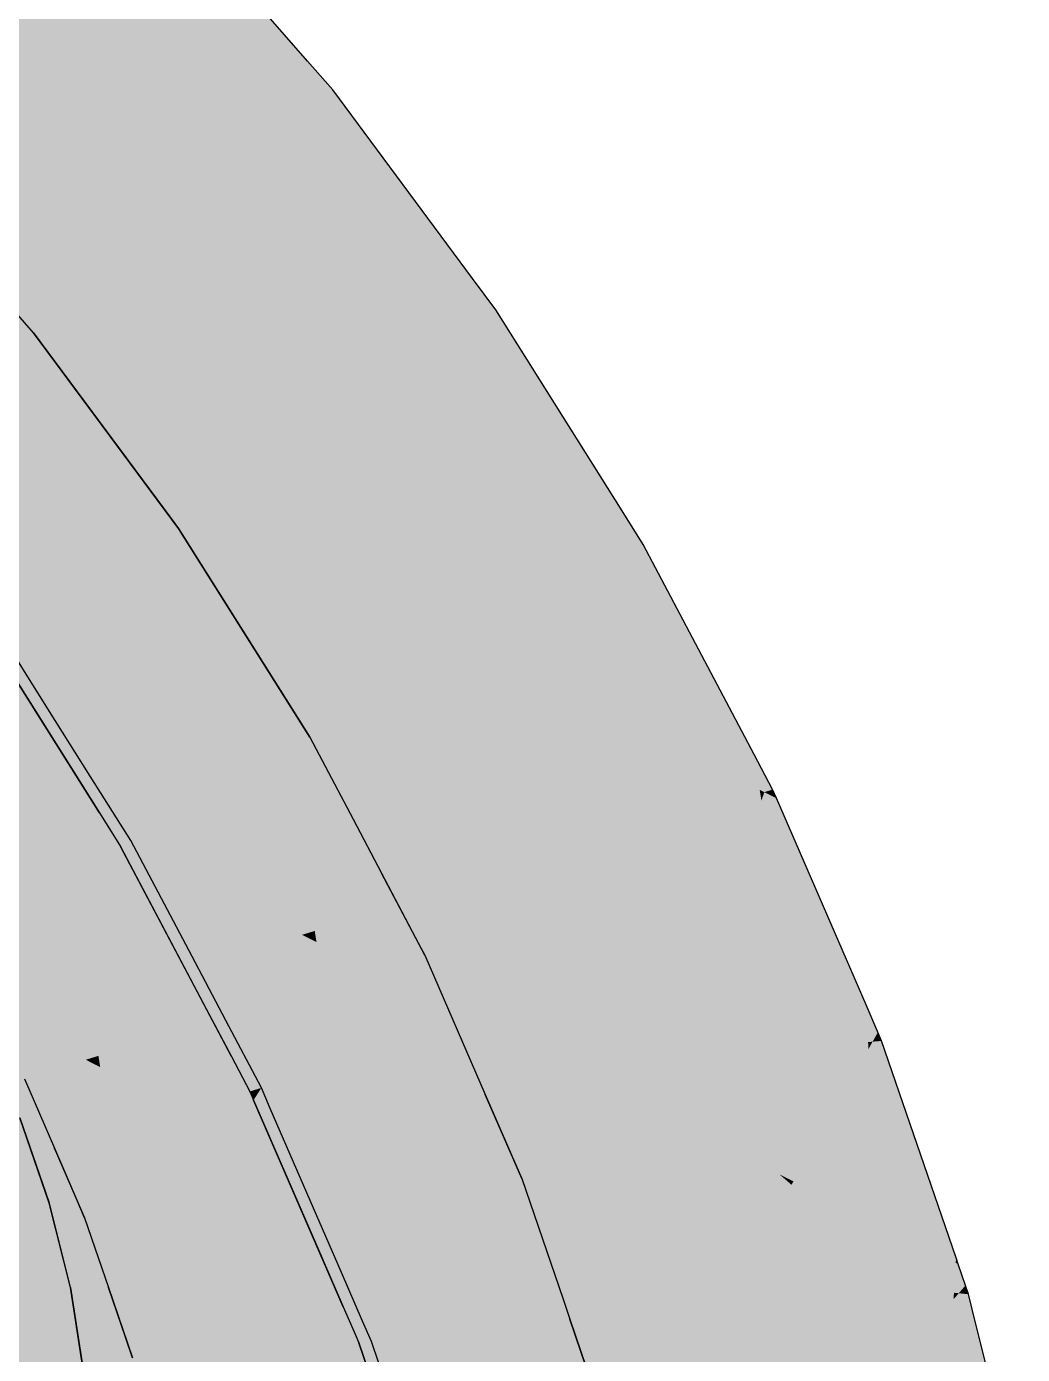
# Model space of a CAD drawing. Extents: x 0 to 420, y 0 to 297.
# Drawn here: x 328.41 to 347.94, y 231.9 to 257.94 of the extents above; entities that cross this region are included whole.
import ezdxf

# ---------------------------------------------------------------- set-up
doc = ezdxf.new("R2010")
doc.units = 0
doc.layers.add('SOMBRA', color=8, linetype='CONTINUOUS')
doc.layers.add('VISIBLE', color=7, linetype='CONTINUOUS')

msp = doc.modelspace()

# ---------------------------------------------------------------- linework, layer by layer
at = {"layer": 'SOMBRA', "color": 253}
for points in [[(326.4743, 261.0488), (326.5921, 261.4887), (329.7149, 257.9076)], [(326.5921, 261.4887), (329.8892, 258.2928), (329.7149, 257.9076)], [(326.4743, 261.0488), (329.7149, 257.9076), (326.6273, 251.083)], [(331.4532, 260.0929), (330.9597, 260.6589), (320.7066, 254.7393)], [(330.2534, 259.0978), (330.8423, 260.3994), (333.4878, 255.3886)], [(330.8423, 260.3994), (334.2572, 256.4832), (333.4878, 255.3886)], [(330.8423, 260.3994), (331.4532, 260.0929), (333.9171, 257.2674)], [(330.8423, 260.3994), (333.9171, 257.2674), (334.2572, 256.4832)], [(331.4532, 260.0929), (320.7066, 254.7393), (321.2002, 254.1733)], [(329.5685, 254.7567), (331.4532, 260.0929), (321.2002, 254.1733)], [(329.5685, 254.7567), (333.9171, 257.2674), (331.4532, 260.0929)], [(329.8892, 258.2928), (330.2534, 259.0978), (333.012, 254.7117)], [(330.2534, 259.0978), (333.4878, 255.3886), (333.012, 254.7117)], [(329.7149, 257.9076), (329.8892, 258.2928), (332.7843, 254.3877)], [(329.8892, 258.2928), (333.012, 254.7117), (332.7843, 254.3877)], [(329.7149, 257.9076), (329.4618, 249.661), (326.6273, 251.083)], [(329.7149, 257.9076), (332.7843, 254.3877), (329.4618, 249.661)], [(329.5685, 254.7567), (334.4106, 256.7014), (333.9171, 257.2674)], [(333.9171, 257.2674), (334.4106, 256.7014), (334.2572, 256.4832)], [(323.664, 251.3478), (334.4106, 256.7014), (329.5685, 254.7567)], [(323.664, 251.3478), (324.1576, 250.7818), (334.4106, 256.7014)], [(332.8036, 250.4924), (334.4106, 256.7014), (324.1576, 250.7818)], [(332.8036, 250.4924), (337.1523, 253.0031), (334.4106, 256.7014)], [(334.2572, 256.4832), (334.4106, 256.7014), (337.1523, 253.0031)], [(333.4878, 255.3886), (334.2572, 256.4832), (336.4864, 251.3439)], [(334.2572, 256.4832), (337.4231, 252.2127), (336.4864, 251.3439)], [(334.2572, 256.4832), (337.1523, 253.0031), (337.4231, 252.2127)], [(333.012, 254.7117), (333.4878, 255.3886), (335.9071, 250.8065)], [(333.4878, 255.3886), (336.4864, 251.3439), (335.9071, 250.8065)], [(329.5685, 254.7567), (321.2002, 254.1733), (322.9939, 252.1163)], [(323.664, 251.3478), (329.5685, 254.7567), (322.9939, 252.1163)], [(332.7843, 254.3877), (333.012, 254.7117), (335.6298, 250.5494)], [(333.012, 254.7117), (335.9071, 250.8065), (335.6298, 250.5494)], [(332.7843, 254.3877), (332.8431, 247.9647), (329.4618, 249.661)], [(332.7843, 254.3877), (335.6298, 250.5494), (332.8431, 247.9647)], [(332.8036, 250.4924), (337.6099, 252.3859), (337.1523, 253.0031)], [(337.1523, 253.0031), (337.6099, 252.3859), (337.4231, 252.2127)], [(326.8993, 247.0835), (337.6099, 252.3859), (332.8036, 250.4924)], [(326.8993, 247.0835), (327.3569, 246.4663), (337.6099, 252.3859)], [(335.7406, 245.9334), (337.6099, 252.3859), (327.3569, 246.4663)], [(335.7406, 245.9334), (340.0891, 248.4441), (337.6099, 252.3859)], [(337.4231, 252.2127), (337.6099, 252.3859), (340.0891, 248.4441)], [(336.4864, 251.3439), (337.4231, 252.2127), (339.1978, 247.0328)], [(337.4231, 252.2127), (340.2859, 247.661), (339.1978, 247.0328)], [(337.4231, 252.2127), (340.0891, 248.4441), (340.2859, 247.661)], [(335.9071, 250.8065), (336.4864, 251.3439), (338.5248, 246.6443)], [(336.4864, 251.3439), (339.1978, 247.0328), (338.5248, 246.6443)], [(328.7501, 248.6485), (328.2719, 247.9681), (326.6273, 251.083)], [(328.7501, 248.6485), (326.6273, 251.083), (327.9909, 250.3989)], [(332.8036, 250.4924), (324.1576, 250.7818), (326.278, 247.9215)], [(335.6298, 250.5494), (335.9071, 250.8065), (338.2028, 246.4583)], [(335.9071, 250.8065), (338.5248, 246.6443), (338.2028, 246.4583)], [(335.6298, 250.5494), (337.107, 245.8257), (332.8431, 247.9647)], [(335.6298, 250.5494), (338.2028, 246.4583), (337.107, 245.8257)], [(326.8993, 247.0835), (332.8036, 250.4924), (326.278, 247.9215)], [(329.4618, 249.661), (328.7501, 248.6485), (327.9909, 250.3989)], [(330.7181, 245.9939), (328.7501, 248.6485), (329.4618, 249.661)], [(331.5846, 246.7975), (330.7181, 245.9939), (329.4618, 249.661)], [(331.5846, 246.7975), (329.4618, 249.661), (331.0674, 248.8555)], [(332.843, 247.9647), (331.5846, 246.7975), (331.0674, 248.8555)], [(332.843, 247.9647), (331.0674, 248.8555), (332.843, 247.9647)], [(330.1358, 245.4538), (328.2719, 247.9681), (328.7501, 248.6485)], [(330.7181, 245.9939), (330.1358, 245.4538), (328.7501, 248.6485)], [(335.7406, 245.9334), (340.5028, 247.7862), (340.0891, 248.4441)], [(340.0891, 248.4441), (340.5028, 247.7862), (340.2859, 247.661)], [(329.7757, 245.1198), (327.9761, 247.5473), (328.2719, 247.9681)], [(330.1358, 245.4538), (329.7757, 245.1198), (328.2719, 247.9681)], [(333.5041, 243.7455), (331.5846, 246.7975), (332.843, 247.9647)], [(334.9659, 244.5895), (333.5041, 243.7455), (332.843, 247.9647)], [(332.8431, 247.9647), (332.843, 247.9647), (332.843, 247.9647)], [(334.9659, 244.5895), (332.843, 247.9647), (332.8431, 247.9647)], [(334.9659, 244.5895), (332.8431, 247.9647), (334.8353, 246.9653)], [(329.836, 242.5245), (340.5028, 247.7862), (335.7406, 245.9334)], [(329.836, 242.5245), (330.2497, 241.8666), (340.5028, 247.7862)], [(338.3283, 241.1576), (340.5028, 247.7862), (330.2497, 241.8666)], [(338.3283, 241.1576), (342.6769, 243.6683), (340.5028, 247.7862)], [(339.1978, 247.0328), (340.2859, 247.661), (341.2723, 243.7361)], [(340.2859, 247.661), (340.5028, 247.7862), (342.6769, 243.6683)], [(340.2859, 247.661), (342.7853, 242.9771), (341.2723, 243.7361)], [(340.2859, 247.661), (342.6769, 243.6683), (342.7853, 242.9771)], [(329.6034, 244.96), (327.8345, 247.3459), (327.9761, 247.5473)], [(329.7757, 245.1198), (329.6034, 244.96), (327.9761, 247.5473)], [(329.6034, 244.96), (325.6431, 244.2283), (327.8345, 247.3459)], [(337.107, 245.8257), (334.9659, 244.5895), (334.8353, 246.9653)], [(337.107, 245.8257), (334.8353, 246.9653), (337.107, 245.8257)], [(338.5248, 246.6443), (339.1978, 247.0328), (340.1311, 244.3086)], [(339.1978, 247.0328), (341.2723, 243.7361), (340.1311, 244.3086)], [(328.824, 244.567), (327.529, 246.626), (317.6295, 240.9105)], [(327.529, 246.626), (329.836, 242.5245), (327.3569, 246.4663)], [(327.529, 246.626), (329.7757, 242.7645), (329.836, 242.5245)], [(327.529, 246.626), (328.824, 244.567), (329.7757, 242.7645)], [(332.4977, 243.1645), (330.7181, 245.9939), (331.5846, 246.7975)], [(333.5041, 243.7455), (332.4977, 243.1645), (331.5846, 246.7975)], [(338.2028, 246.4583), (338.5248, 246.6443), (339.373, 244.6889)], [(338.5248, 246.6443), (340.1311, 244.3086), (339.373, 244.6889)], [(335.7406, 245.9334), (327.3569, 246.4663), (329.2742, 243.4177)], [(338.2028, 246.4583), (339.052, 244.8499), (337.107, 245.8257)], [(338.2028, 246.4583), (339.373, 244.6889), (339.052, 244.8499)], [(329.836, 242.5245), (335.7406, 245.9334), (329.2742, 243.4177)], [(331.8213, 242.774), (330.1358, 245.4538), (330.7181, 245.9939)], [(332.4977, 243.1645), (331.8213, 242.774), (330.7181, 245.9939)], [(336.8275, 241.0634), (334.9659, 244.5895), (337.107, 245.8257)], [(339.052, 244.8499), (336.8275, 241.0634), (337.107, 245.8257)], [(337.107, 245.8257), (337.107, 245.8257), (337.107, 245.8257)], [(339.052, 244.8499), (337.107, 245.8257), (337.107, 245.8257)], [(331.403, 242.5324), (329.7757, 245.1198), (330.1358, 245.4538)], [(331.8213, 242.774), (331.403, 242.5324), (330.1358, 245.4538)], [(331.2028, 242.4169), (329.6034, 244.96), (329.7757, 245.1198)], [(331.403, 242.5324), (331.2028, 242.4169), (329.7757, 245.1198)], [(329.6034, 244.96), (327.7012, 243.1958), (325.6431, 244.2283)], [(331.2028, 242.4169), (327.7012, 243.1958), (329.6034, 244.96)], [(339.052, 244.8499), (339.2298, 241.805), (336.8275, 241.0634)], [(339.052, 244.8499), (339.6101, 243.7929), (339.2298, 241.805)], [(339.373, 244.6889), (339.6101, 243.7929), (339.052, 244.8499)], [(328.824, 244.567), (317.6295, 240.9105), (323.3138, 241.3856)], [(326.9594, 241.6904), (328.824, 244.567), (323.3138, 241.3856)], [(326.9594, 241.6904), (329.6546, 243.2464), (328.824, 244.567)], [(329.7757, 242.7645), (328.824, 244.567), (329.6546, 243.2464)], [(335.1875, 240.5572), (333.5041, 243.7455), (334.9659, 244.5895)], [(336.8275, 241.0634), (335.1875, 240.5572), (334.9659, 244.5895)], [(339.373, 244.6889), (339.6564, 244.0354), (339.6101, 243.7929)], [(339.6564, 244.0354), (339.373, 244.6889), (339.7457, 244.5019)], [(340.1311, 244.3086), (339.6564, 244.0354), (339.7457, 244.5019)], [(340.1311, 244.3086), (340.4593, 242.1845), (339.6564, 244.0354)], [(340.1311, 244.3086), (340.8206, 242.296), (340.4593, 242.1845)], [(341.2723, 243.7361), (340.8206, 242.296), (340.1311, 244.3086)], [(339.6564, 244.0354), (340.4593, 242.1845), (339.6101, 243.7929)], [(334.0583, 240.2086), (332.4977, 243.1645), (333.5041, 243.7455)], [(335.1875, 240.5572), (334.0583, 240.2086), (333.5041, 243.7455)], [(339.6101, 243.7929), (340.4593, 242.1845), (339.2298, 241.805)], [(338.3283, 241.1576), (343.0398, 242.9811), (342.6769, 243.6683)], [(341.2723, 243.7361), (341.5756, 242.5291), (340.8206, 242.296)], [(342.7853, 242.9771), (341.5756, 242.5291), (341.2723, 243.7361)], [(342.6769, 243.6683), (342.8773, 242.9309), (342.7853, 242.9771)], [(342.6769, 243.6683), (343.0398, 242.9811), (342.8773, 242.9309)], [(326.9594, 241.6904), (330.4497, 241.9821), (329.6546, 243.2464)], [(329.7757, 242.7645), (329.6546, 243.2464), (330.4497, 241.9821)], [(328.9139, 242.5874), (327.7012, 243.1957), (327.7012, 243.1958)], [(331.2028, 242.4169), (330.2967, 241.8937), (327.7012, 243.1958)], [(328.9139, 242.5874), (328.1036, 240.6275), (327.7012, 243.1957)], [(333.1807, 240.4469), (331.8213, 242.774), (332.4977, 243.1645)], [(332.4239, 237.7487), (343.0398, 242.9811), (338.3283, 241.1576)], [(332.4239, 237.7487), (332.7867, 237.0615), (343.0398, 242.9811)], [(334.0583, 240.2086), (333.1807, 240.4469), (332.4977, 243.1645)], [(342.7853, 242.9771), (342.7964, 242.9059), (341.5756, 242.5291)], [(342.8773, 242.9309), (342.7964, 242.9059), (342.7853, 242.9771)], [(342.8773, 242.9309), (342.7853, 242.9771), (342.8773, 242.9309)], [(342.8773, 242.9309), (343.0398, 242.9811), (343.1128, 242.8127)], [(329.7757, 242.7645), (330.2497, 241.8666), (329.836, 242.5245)], [(329.7757, 242.7645), (330.4497, 241.9821), (330.2497, 241.8666)], [(332.5019, 240.7874), (331.403, 242.5324), (331.8213, 242.774)], [(333.1807, 240.4469), (332.5019, 240.7874), (331.8213, 242.774)], [(341.5756, 242.5291), (342.7964, 242.9059), (342.8185, 242.7649)], [(341.5756, 242.5291), (342.8185, 242.7649), (342.0569, 240.614)], [(342.8185, 242.7649), (342.755, 237.8363), (342.0569, 240.614)], [(342.8185, 242.7649), (343.5792, 237.9099), (342.755, 237.8363)], [(342.7964, 242.9059), (342.8773, 242.9309), (342.8185, 242.7649)], [(342.8773, 242.9309), (343.5792, 237.9099), (342.8185, 242.7649)], [(342.8773, 242.9309), (344.9118, 238.0289), (343.5792, 237.9099)], [(342.8773, 242.9309), (344.8718, 238.7575), (344.9118, 238.0289)], [(342.8773, 242.9309), (343.1128, 242.8127), (344.8718, 238.7575)], [(342.8773, 242.9309), (342.8773, 242.9309), (342.8773, 242.9309)], [(342.8773, 242.9309), (342.8773, 242.9309), (343.1128, 242.8127)], [(328.9139, 242.5874), (328.9934, 241.1412), (328.1036, 240.6275)], [(328.9139, 242.5874), (330.2966, 241.8937), (328.9934, 241.1412)], [(328.9139, 242.5874), (330.2966, 241.8937), (330.2966, 241.8937)], [(332.0648, 241.0067), (331.2028, 242.4169), (331.403, 242.5324)], [(332.5019, 240.7874), (332.0648, 241.0067), (331.403, 242.5324)], [(340.8206, 242.296), (341.5756, 242.5291), (342.0569, 240.614)], [(331.905, 241.0869), (330.2967, 241.8937), (331.2028, 242.4169)], [(332.0648, 241.0067), (331.905, 241.0869), (331.2028, 242.4169)], [(340.4593, 242.1845), (339.0451, 237.5049), (338.4631, 237.7969)], [(340.4593, 242.1845), (338.4631, 237.7969), (339.2298, 241.805)], [(340.4593, 242.1845), (341.0185, 237.6812), (339.0451, 237.5049)], [(340.4593, 242.1845), (340.8206, 242.296), (341.7214, 239.6666)], [(340.4593, 242.1845), (341.645, 239.4507), (341.0185, 237.6812)], [(340.4593, 242.1845), (341.7214, 239.6666), (341.645, 239.4507)], [(340.8206, 242.296), (342.0569, 240.614), (341.7214, 239.6666)], [(319.7551, 237.5309), (330.4497, 241.9821), (326.9594, 241.6904)], [(319.7551, 237.5309), (320.5503, 236.2666), (330.4497, 241.9821)], [(331.5854, 239.8311), (330.4497, 241.9821), (320.5503, 236.2666)], [(330.4497, 241.9821), (332.4239, 237.7487), (330.2497, 241.8666)], [(330.4497, 241.9821), (332.3873, 237.9824), (332.4239, 237.7487)], [(330.4497, 241.9821), (331.5854, 239.8311), (332.3873, 237.9824)], [(330.1265, 238.995), (328.9934, 241.1412), (330.2966, 241.8937)], [(331.9028, 241.088), (330.1265, 238.995), (330.2966, 241.8937)], [(338.3283, 241.1576), (330.2497, 241.8666), (331.9312, 238.6818)], [(330.2966, 241.8937), (330.2967, 241.8937), (330.2966, 241.8937)], [(331.9028, 241.088), (330.2966, 241.8937), (330.2967, 241.8937)], [(338.4631, 237.7969), (336.8275, 241.0634), (339.2298, 241.805)], [(329.1283, 238.6868), (328.1036, 240.6275), (328.9934, 241.1412)], [(330.1265, 238.995), (329.1283, 238.6868), (328.9934, 241.1412)], [(332.4239, 237.7487), (338.3283, 241.1576), (331.9312, 238.6818)], [(331.9028, 241.088), (331.5888, 239.4463), (330.1265, 238.995)], [(331.9028, 241.088), (332.6055, 239.7602), (331.5888, 239.4463)], [(331.9028, 241.088), (331.905, 241.0869), (332.6055, 239.7602)], [(332.0648, 241.0067), (332.6055, 239.7602), (331.905, 241.0869)], [(332.5019, 240.7874), (332.6055, 239.7602), (332.0648, 241.0067)], [(336.6881, 238.6874), (335.1875, 240.5572), (336.8275, 241.0634)], [(338.4631, 237.7969), (336.6881, 238.6874), (336.8275, 241.0634)], [(328.4409, 238.4746), (327.491, 240.2739), (328.1036, 240.6275)], [(329.1283, 238.6868), (328.4409, 238.4746), (328.1036, 240.6275)], [(332.5019, 240.7874), (332.8301, 239.8295), (332.6055, 239.7602)], [(333.1807, 240.4469), (332.8301, 239.8295), (332.5019, 240.7874)], [(342.0569, 240.614), (342.3606, 237.8011), (341.7214, 239.6666)], [(342.0569, 240.614), (342.755, 237.8363), (342.3606, 237.8011)], [(333.1807, 240.4469), (333.2994, 239.9744), (332.8301, 239.8295)], [(333.809, 240.1317), (333.2994, 239.9744), (333.1807, 240.4469)], [(334.0583, 240.2086), (333.809, 240.1317), (333.1807, 240.4469)], [(335.2506, 239.4085), (334.0583, 240.2086), (335.1875, 240.5572)], [(336.6881, 238.6874), (335.2506, 239.4085), (335.1875, 240.5572)], [(328.4409, 238.4746), (327.979, 238.3321), (327.491, 240.2739)], [(333.4878, 239.2246), (333.2994, 239.9744), (333.809, 240.1317)], [(333.809, 240.1317), (333.809, 240.1317), (333.2994, 239.9744)], [(334.0926, 239.9894), (333.4878, 239.2246), (333.809, 240.1317)], [(334.0926, 239.9894), (333.809, 240.1317), (334.0583, 240.2086)], [(333.809, 240.1317), (333.809, 240.1317), (333.809, 240.1317)], [(334.0926, 239.9894), (333.809, 240.1317), (333.809, 240.1317)], [(335.2506, 239.4085), (334.0926, 239.9894), (334.0583, 240.2086)], [(333.4878, 239.2246), (332.8301, 239.8295), (333.2994, 239.9744)], [(334.0926, 239.9894), (334.0325, 237.0572), (333.4878, 239.2246)], [(334.0926, 239.9894), (334.5449, 237.103), (334.0325, 237.0572)], [(335.2506, 239.4085), (334.5449, 237.103), (334.0926, 239.9894)], [(331.5854, 239.8311), (320.5503, 236.2666), (326.0753, 236.6498)], [(329.6185, 236.8955), (331.5854, 239.8311), (326.0753, 236.6498)], [(329.6185, 236.8955), (332.3138, 238.4516), (331.5854, 239.8311)], [(332.3873, 237.9824), (331.5854, 239.8311), (332.3138, 238.4516)], [(333.1957, 238.3995), (331.5888, 239.4463), (332.6055, 239.7602)], [(333.2589, 238.5779), (332.6055, 239.7602), (332.8301, 239.8295)], [(333.2589, 238.5779), (333.1957, 238.3995), (332.6055, 239.7602)], [(333.4878, 239.2246), (333.2589, 238.5779), (332.8301, 239.8295)], [(341.7214, 239.6666), (342.3606, 237.8011), (341.645, 239.4507)], [(331.0814, 236.7936), (330.1265, 238.995), (331.5888, 239.4463)], [(333.1957, 238.3995), (331.0814, 236.7936), (331.5888, 239.4463)], [(335.2506, 239.4085), (335.1011, 237.1527), (334.5449, 237.103)], [(335.2506, 239.4085), (335.3504, 237.5924), (335.1011, 237.1527)], [(336.1298, 238.9674), (335.3504, 237.5924), (335.2506, 239.4085)], [(341.645, 239.4507), (342.3606, 237.8011), (341.0185, 237.6812)], [(333.4878, 239.2246), (333.7874, 237.0353), (333.2589, 238.5779)], [(333.4878, 239.2246), (334.0325, 237.0572), (333.7874, 237.0353)], [(329.9916, 236.6963), (329.1283, 238.6868), (330.1265, 238.995)], [(331.0814, 236.7936), (329.9916, 236.6963), (330.1265, 238.995)], [(336.1298, 238.9674), (335.3733, 237.177), (335.3504, 237.5924)], [(336.1298, 238.9674), (336.6059, 237.2871), (335.3733, 237.177)], [(336.1298, 238.9674), (336.6881, 238.6874), (336.6059, 237.2871)], [(329.2413, 236.6293), (328.4409, 238.4746), (329.1283, 238.6868)], [(329.9916, 236.6963), (329.2413, 236.6293), (329.1283, 238.6868)], [(333.2589, 238.5779), (333.7874, 237.0353), (333.1957, 238.3995)], [(338.4631, 237.7969), (336.6059, 237.2871), (336.6881, 238.6874)], [(344.8718, 238.7575), (345.0001, 238.0368), (344.9118, 238.0289)], [(344.8718, 238.7575), (345.1045, 238.221), (345.0001, 238.0368)], [(328.4253, 236.5564), (327.6933, 238.2439), (327.979, 238.3321)], [(328.7371, 236.5842), (327.979, 238.3321), (328.4409, 238.4746)], [(328.7371, 236.5842), (328.4253, 236.5564), (327.979, 238.3321)], [(329.2413, 236.6293), (328.7371, 236.5842), (328.4409, 238.4746)], [(329.6185, 236.8955), (333.0111, 237.1307), (332.3138, 238.4516)], [(333.1957, 238.3995), (332.6776, 236.9362), (331.0814, 236.7936)], [(332.3873, 237.9824), (332.3138, 238.4516), (333.0111, 237.1307)], [(333.1957, 238.3995), (333.7874, 237.0353), (332.6776, 236.9362)], [(328.4253, 236.5564), (328.276, 236.5431), (327.6933, 238.2439)], [(343.5792, 237.9099), (344.9118, 238.0289), (344.9192, 237.8942)], [(344.9118, 238.0289), (345.0001, 238.0368), (344.9192, 237.8942)], [(345.0001, 238.0368), (345.1078, 234.4635), (344.9192, 237.8942)], [(345.1045, 238.221), (345.1775, 238.0526), (345.0001, 238.0368)], [(345.0001, 238.0368), (345.1775, 238.0526), (346.6359, 233.7957)], [(345.0001, 238.0368), (346.6303, 233.6997), (345.1078, 234.4635)], [(345.0001, 238.0368), (346.6359, 233.7957), (346.6303, 233.6997)], [(332.3873, 237.9824), (332.7867, 237.0615), (332.4239, 237.7487)], [(332.3873, 237.9824), (333.0111, 237.1307), (332.7867, 237.0615)], [(338.4631, 237.7969), (338.3962, 237.447), (336.6059, 237.2871)], [(339.0451, 237.5049), (338.3962, 237.447), (338.4631, 237.7969)], [(342.3606, 237.8011), (340.6678, 236.6908), (341.0185, 237.6812)], [(342.3606, 237.8011), (343.1712, 235.435), (340.6678, 236.6908)], [(343.1712, 235.435), (342.3606, 237.8011), (342.755, 237.8363)], [(343.3855, 235.3275), (342.755, 237.8363), (343.5792, 237.9099)], [(343.1712, 235.435), (342.755, 237.8363), (343.3855, 235.3275)], [(343.3855, 235.3275), (343.5792, 237.9099), (343.8713, 236.0455)], [(343.5792, 237.9099), (344.9192, 237.8942), (343.8713, 236.0455)], [(344.9192, 237.8942), (344.0348, 235.0017), (343.8713, 236.0455)], [(344.9192, 237.8942), (345.1078, 234.4635), (344.0348, 235.0017)], [(335.3504, 237.5924), (335.3733, 237.177), (335.1011, 237.1527)], [(338.2272, 236.5638), (338.3962, 237.447), (339.045, 237.5049)], [(340.6678, 236.6908), (338.2272, 236.5638), (339.045, 237.5049)], [(339.0451, 237.5049), (339.045, 237.5049), (338.3962, 237.447)], [(339.0451, 237.5049), (339.0451, 237.5049), (339.045, 237.5049)], [(340.6678, 236.6908), (339.045, 237.5049), (339.0451, 237.5049)], [(340.6678, 236.6908), (339.0451, 237.5049), (341.0185, 237.6812)], [(336.4429, 234.5105), (335.3733, 237.177), (336.6059, 237.2871)], [(338.2272, 236.5638), (336.4429, 234.5105), (336.6059, 237.2871)], [(338.2272, 236.5638), (336.6059, 237.2871), (338.3962, 237.447)], [(322.4143, 232.7361), (333.0111, 237.1307), (329.6185, 236.8955)], [(322.4143, 232.7361), (323.1116, 231.4153), (333.0111, 237.1307)], [(334.2572, 235.6639), (332.6776, 236.9362), (333.7874, 237.0353)], [(333.0111, 237.1307), (332.8598, 236.8931), (332.7867, 237.0615)], [(333.0111, 237.1307), (333.185, 236.73), (332.8598, 236.8931)], [(334.3442, 235.8173), (333.7874, 237.0353), (334.0325, 237.0572)], [(334.3442, 235.8173), (334.2572, 235.6639), (333.7874, 237.0353)], [(334.6592, 236.3731), (334.0325, 237.0572), (334.5449, 237.103)], [(334.6592, 236.3731), (334.3442, 235.8173), (334.0325, 237.0572)], [(334.6592, 236.3731), (334.5449, 237.103), (335.1011, 237.1527)], [(335.5364, 234.2089), (334.6592, 236.3731), (335.1011, 237.1527)], [(335.5364, 234.2089), (335.1011, 237.1527), (335.3733, 237.177)], [(336.4429, 234.5105), (335.5364, 234.2089), (335.3733, 237.177)], [(322.4143, 232.7361), (329.6185, 236.8955), (326.0753, 236.6498)], [(330.679, 234.6901), (329.9916, 236.6963), (331.0814, 236.7936)], [(331.8415, 234.5749), (330.679, 234.6901), (331.0814, 236.7936)], [(331.8415, 234.5749), (331.0814, 236.7936), (332.6776, 236.9362)], [(334.2572, 235.6639), (331.8415, 234.5749), (332.6776, 236.9362)], [(333.185, 236.73), (334.6187, 232.8379), (332.8598, 236.8931)], [(333.185, 236.73), (334.6064, 233.0613), (334.6187, 232.8379)], [(333.185, 236.73), (333.9681, 234.9245), (334.6064, 233.0613)], [(328.8487, 234.8714), (328.276, 236.5431), (328.4253, 236.5564)], [(329.008, 234.8556), (328.4253, 236.5564), (328.7371, 236.5842)], [(329.008, 234.8556), (328.8487, 234.8714), (328.4253, 236.5564)], [(329.3406, 234.8226), (328.7371, 236.5842), (329.2413, 236.6293)], [(329.3406, 234.8226), (329.008, 234.8556), (328.7371, 236.5842)], [(329.8786, 234.7694), (329.2413, 236.6293), (329.9916, 236.6963)], [(329.8786, 234.7694), (329.3406, 234.8226), (329.2413, 236.6293)], [(330.679, 234.6901), (329.8786, 234.7694), (329.9916, 236.6963)], [(338.2272, 236.5638), (336.4201, 234.1214), (336.4429, 234.5105)], [(338.2272, 236.5638), (337.7351, 233.9911), (336.4201, 234.1214)], [(340.6678, 236.6908), (339.6449, 233.8019), (337.7351, 233.9911)], [(340.6678, 236.6908), (337.7351, 233.9911), (338.2272, 236.5638)], [(342.854, 235.5941), (339.6449, 233.8019), (340.6678, 236.6908)], [(334.6592, 236.3731), (334.7283, 234.289), (334.3442, 235.8173)], [(334.6592, 236.3731), (334.9898, 234.263), (334.7283, 234.289)], [(335.5364, 234.2089), (334.9898, 234.263), (334.6592, 236.3731)], [(343.3855, 235.3275), (343.8713, 236.0455), (343.4469, 235.2967)], [(343.4469, 235.2967), (343.8713, 236.0455), (344.0348, 235.0017)], [(334.3442, 235.8173), (334.7283, 234.289), (334.2572, 235.6639)], [(334.2572, 235.6639), (333.5443, 234.4062), (331.8415, 234.5749)], [(334.2572, 235.6639), (334.7283, 234.289), (333.5443, 234.4062)], [(342.854, 235.5941), (340.3372, 233.7333), (339.6449, 233.8019)], [(342.854, 235.5941), (342.4425, 233.5248), (340.3372, 233.7333)], [(342.854, 235.5941), (343.3046, 235.0457), (342.4425, 233.5248)], [(342.854, 235.5941), (343.1712, 235.435), (343.3046, 235.0457)], [(343.1712, 235.435), (343.4097, 235.2312), (343.3046, 235.0457)], [(343.1712, 235.435), (343.3855, 235.3275), (343.4097, 235.2312)], [(343.4097, 235.2312), (343.8742, 233.383), (343.3046, 235.0457)], [(343.3855, 235.3275), (343.4469, 235.2967), (343.4097, 235.2312)], [(343.4469, 235.2967), (343.8742, 233.383), (343.4097, 235.2312)], [(343.4469, 235.2967), (344.295, 233.3413), (343.8742, 233.383)], [(343.4469, 235.2967), (344.0348, 235.0017), (344.295, 233.3413)], [(334.6064, 233.0613), (333.9681, 234.9245), (334.5818, 233.5096)], [(343.3046, 235.0457), (343.8742, 233.383), (342.4425, 233.5248)], [(345.1078, 234.4635), (344.295, 233.3413), (344.0348, 235.0017)], [(329.265, 233.2152), (328.8487, 234.8714), (329.008, 234.8556)], [(329.4314, 233.1706), (329.265, 233.2152), (329.008, 234.8556)], [(329.4314, 233.1706), (329.008, 234.8556), (329.3406, 234.8226)], [(329.7793, 233.0774), (329.4314, 233.1706), (329.3406, 234.8226)], [(329.7793, 233.0774), (329.3406, 234.8226), (329.8786, 234.7694)], [(330.3417, 232.9267), (329.7793, 233.0774), (329.8786, 234.7694)], [(330.3417, 232.9267), (329.8786, 234.7694), (330.679, 234.6901)], [(331.1785, 232.7024), (330.3417, 232.9267), (330.679, 234.6901)], [(331.1785, 232.7024), (330.679, 234.6901), (331.8415, 234.5749)], [(332.3939, 232.3768), (331.1785, 232.7024), (331.8415, 234.5749)], [(332.3939, 232.3768), (331.8415, 234.5749), (333.5443, 234.4062)], [(335.0697, 232.9302), (332.3939, 232.3768), (333.5443, 234.4062)], [(335.0697, 232.9302), (333.5443, 234.4062), (334.7283, 234.289)], [(336.4429, 234.5105), (336.1298, 234.1501), (335.5364, 234.2089)], [(336.4429, 234.5105), (336.4201, 234.1214), (336.1298, 234.1501)], [(345.1078, 234.4635), (345.1742, 233.2542), (344.295, 233.3413)], [(346.6303, 233.6997), (345.1742, 233.2542), (345.1078, 234.4635)], [(335.179, 233.0559), (335.0697, 232.9302), (334.7283, 234.289)], [(335.179, 233.0559), (334.7283, 234.289), (334.9898, 234.263)], [(335.5747, 233.5113), (335.179, 233.0559), (334.9898, 234.263)], [(335.5747, 233.5113), (334.9898, 234.263), (335.5364, 234.2089)], [(335.5747, 233.5113), (335.5364, 234.2089), (336.1298, 234.1501)], [(336.257, 231.3417), (335.5747, 233.5113), (336.1298, 234.1501)], [(336.257, 231.3417), (336.1298, 234.1501), (336.4201, 234.1214)], [(337.249, 231.4502), (336.257, 231.3417), (336.4201, 234.1214)], [(337.249, 231.4502), (336.4201, 234.1214), (337.7351, 233.9911)], [(339.3666, 233.0157), (337.249, 231.4502), (337.7351, 233.9911)], [(339.3666, 233.0157), (337.7351, 233.9911), (339.6449, 233.8019)], [(339.3666, 233.0157), (339.6449, 233.8019), (340.3372, 233.7333)], [(340.5525, 230.1907), (339.3666, 233.0157), (340.3372, 233.7333)], [(340.5525, 230.1907), (340.3372, 233.7333), (342.4425, 233.5248)], [(346.6303, 233.6997), (346.5959, 233.1134), (345.1742, 233.2542)], [(346.6303, 233.6997), (346.69, 233.104), (346.5959, 233.1134)], [(346.6303, 233.6997), (346.6359, 233.7957), (346.6768, 233.6763)], [(346.6303, 233.6997), (346.8212, 233.255), (346.69, 233.104)], [(346.6303, 233.6997), (346.6768, 233.6763), (346.8212, 233.255)], [(334.6064, 233.0613), (334.5818, 233.5096), (334.9956, 232.5557)], [(335.5747, 233.5113), (335.4121, 231.568), (335.179, 233.0559)], [(335.5747, 233.5113), (335.6856, 231.4948), (335.4121, 231.568)], [(336.257, 231.3417), (335.6856, 231.4948), (335.5747, 233.5113)], [(343.8742, 233.383), (340.5525, 230.1907), (342.4425, 233.5248)], [(343.8742, 233.383), (341.2763, 229.9967), (340.5525, 230.1907)], [(343.8742, 233.383), (344.3851, 231.35), (341.2763, 229.9967)], [(344.3851, 231.35), (343.8742, 233.383), (344.295, 233.3413)], [(344.3851, 231.35), (344.295, 233.3413), (344.5928, 231.4404)], [(344.5928, 231.4404), (344.295, 233.3413), (345.1742, 233.2542)], [(329.5166, 231.6091), (325.0223, 230.7657), (329.265, 233.2152)], [(329.5176, 231.6028), (329.265, 233.2152), (329.4314, 233.1706)], [(329.6885, 231.5301), (329.5176, 231.6028), (329.4314, 233.1706)], [(329.6885, 231.5301), (329.4314, 233.1706), (329.7793, 233.0774)], [(330.0455, 231.3783), (329.6885, 231.5301), (329.7793, 233.0774)], [(330.0455, 231.3783), (329.7793, 233.0774), (330.3417, 232.9267)], [(334.6064, 233.0613), (334.861, 232.3183), (334.8514, 232.3014)], [(334.6064, 233.0613), (334.8514, 232.3014), (334.6187, 232.8379)], [(334.6064, 233.0613), (334.9956, 232.5557), (334.861, 232.3183)], [(344.5928, 231.4404), (345.1742, 233.2542), (345.258, 231.73)], [(345.258, 231.73), (345.1742, 233.2542), (346.5959, 233.1134)], [(345.258, 231.73), (346.5959, 233.1134), (346.5885, 232.9872)], [(346.69, 233.104), (346.5476, 232.2914), (346.5885, 232.9872)], [(346.69, 233.104), (347.0265, 232.4998), (346.5476, 232.2914)], [(346.5959, 233.1134), (346.69, 233.104), (346.5885, 232.9872)], [(346.8212, 233.255), (346.8793, 233.0853), (346.69, 233.104)], [(346.69, 233.104), (346.8793, 233.0853), (347.0265, 232.4998)], [(330.6227, 231.1328), (330.0455, 231.3783), (330.3417, 232.9267)], [(330.6227, 231.1328), (330.3417, 232.9267), (331.1785, 232.7024)], [(335.0697, 232.9302), (334.1743, 231.8997), (332.3939, 232.3768)], [(335.0697, 232.9302), (335.4121, 231.568), (334.1743, 231.8997)], [(335.179, 233.0559), (335.4121, 231.568), (335.0697, 232.9302)], [(339.3666, 233.0157), (337.1809, 231.0941), (337.249, 231.4502)], [(339.3666, 233.0157), (338.5557, 230.7257), (337.1809, 231.0941)], [(340.5525, 230.1907), (338.5557, 230.7257), (339.3666, 233.0157)], [(345.258, 231.73), (346.5885, 232.9872), (345.6408, 231.8966)], [(345.6408, 231.8966), (346.5885, 232.9872), (346.5476, 232.2914)], [(331.4817, 230.7674), (330.6227, 231.1328), (331.1785, 232.7024)], [(331.4817, 230.7674), (331.1785, 232.7024), (332.3939, 232.3768)], [(334.9956, 232.5557), (334.9244, 232.133), (334.861, 232.3183)], [(334.9956, 232.5557), (335.1694, 232.1549), (334.9244, 232.133)], [(332.7292, 230.2368), (331.4817, 230.7674), (332.3939, 232.3768)], [(332.7292, 230.2368), (332.3939, 232.3768), (334.1743, 231.8997)], [(334.861, 232.3183), (334.9244, 232.133), (334.8514, 232.3014)], [(345.6408, 231.8966), (346.5476, 232.2914), (346.3334, 228.6417)], [(347.0265, 232.4998), (347.8198, 228.2434), (346.3334, 228.6417)], [(347.0265, 232.4998), (346.3334, 228.6417), (346.5476, 232.2914)], [(347.0265, 232.4998), (347.9392, 228.8678), (347.8198, 228.2434)], [(335.1694, 232.1549), (336.3829, 227.8761), (334.9244, 232.133)], [(335.1694, 232.1549), (336.3951, 228.0853), (336.3829, 227.8761)], [(335.1694, 232.1549), (335.9312, 229.9313), (336.3951, 228.0853)]]:
    msp.add_solid(points, dxfattribs=at)
at = {"layer": 'SOMBRA', "color": 254}
for points in [[(330.9597, 260.6589), (317.0631, 258.2711), (319.478, 255.9302)], [(320.7066, 254.7393), (330.9597, 260.6589), (319.478, 255.9302)]]:
    msp.add_solid(points, dxfattribs=at)
at = {"layer": 'SOMBRA', "color": 252}
for points in [[(328.5416, 251.9382), (325.4723, 255.4581), (322.3847, 248.6335)], [(305.721, 240.315), (328.3856, 252.1172), (328.5416, 251.9382)], [(305.721, 240.315), (328.5416, 251.9382), (306.6213, 239.2825)], [(331.2425, 248.2951), (306.6213, 239.2825), (328.5416, 251.9382)], [(328.5416, 251.9382), (322.3847, 248.6335), (325.2192, 247.2115)], [(331.3872, 248.0999), (328.5416, 251.9382), (325.2192, 247.2115)], [(331.2425, 248.2951), (308.6321, 236.5701), (306.6213, 239.2825)], [(308.6321, 236.5701), (331.2425, 248.2951), (331.3872, 248.0999)], [(308.6321, 236.5701), (331.3872, 248.0999), (309.4668, 235.4442)], [(333.8293, 244.2168), (309.4668, 235.4442), (331.3872, 248.0999)], [(331.3872, 248.0999), (325.2192, 247.2115), (328.6004, 245.5152)], [(333.9602, 244.0088), (331.3872, 248.0999), (328.6004, 245.5152)], [(327.342, 244.348), (328.6004, 245.5152), (326.8248, 246.406)], [(328.6004, 245.5152), (327.342, 244.348), (328.255, 240.715)], [(327.342, 244.348), (328.6004, 245.5152), (328.6004, 245.5152)], [(328.6004, 245.5152), (328.255, 240.715), (329.2615, 241.296)], [(328.6004, 245.5152), (328.6004, 245.5152), (329.2615, 241.296)], [(328.6004, 245.5152), (329.2615, 241.296), (330.7232, 242.14)], [(328.6004, 245.5152), (328.6004, 245.5152), (328.6004, 245.5152)], [(328.6004, 245.5152), (330.7232, 242.14), (330.5926, 244.5158)], [(333.9602, 244.0088), (328.6004, 245.5152), (332.8644, 243.3762)], [(330.7232, 242.14), (332.8643, 243.3762), (330.5926, 244.5158)], [(333.8293, 244.2168), (311.2851, 232.5532), (309.4668, 235.4442)], [(311.2851, 232.5532), (333.8293, 244.2168), (333.9602, 244.0088)], [(311.2851, 232.5532), (333.9602, 244.0088), (312.0398, 231.3531)], [(312.889, 229.7447), (312.0398, 231.3531), (333.9602, 244.0088)], [(312.889, 229.7447), (333.9602, 244.0088), (334.8093, 242.4004)], [(334.8093, 242.4004), (333.9602, 244.0088), (332.8644, 243.3762)], [(332.8643, 243.3762), (330.7232, 242.14), (330.9448, 238.1077)], [(330.7232, 242.14), (332.8643, 243.3762), (332.8643, 243.3762)], [(332.8643, 243.3762), (330.9448, 238.1077), (332.5849, 238.6139)], [(335.3674, 241.3434), (332.8643, 243.3762), (332.5849, 238.6139)], [(332.8643, 243.3762), (332.8644, 243.3762), (332.8643, 243.3762)], [(335.3674, 241.3434), (332.8644, 243.3762), (332.8643, 243.3762)], [(335.3674, 241.3434), (334.8093, 242.4004), (332.8644, 243.3762)], [(343.1128, 242.8127), (343.0398, 242.9811), (332.7867, 237.0615)], [(343.1128, 242.8127), (332.7867, 237.0615), (332.8598, 236.8931)], [(340.5231, 236.2468), (343.1128, 242.8127), (332.8598, 236.8931)], [(340.5231, 236.2468), (344.8718, 238.7575), (343.1128, 242.8127)], [(313.4471, 228.6877), (312.889, 229.7447), (334.8093, 242.4004)], [(313.4471, 228.6877), (334.8093, 242.4004), (335.3674, 241.3434)], [(330.7232, 242.14), (329.2615, 241.296), (329.8156, 237.7591)], [(330.7232, 242.14), (329.8156, 237.7591), (330.9448, 238.1077)], [(336.1019, 239.9523), (313.4471, 228.6877), (335.3674, 241.3434)], [(329.2615, 241.296), (328.255, 240.715), (328.938, 237.9974)], [(329.2615, 241.296), (328.938, 237.9974), (329.5664, 237.6822)], [(329.2615, 241.296), (329.5664, 237.6822), (329.8156, 237.7591)], [(335.3674, 241.3434), (332.5849, 238.6139), (334.9872, 239.3555)], [(336.2166, 239.735), (335.3674, 241.3434), (334.9872, 239.3555)], [(328.938, 237.9974), (328.255, 240.715), (327.5787, 240.3245)], [(328.938, 237.9974), (327.5787, 240.3245), (328.2593, 238.3379)], [(336.1019, 239.9523), (313.6344, 228.333), (313.4471, 228.6877)], [(313.6344, 228.333), (336.1019, 239.9523), (336.2166, 239.735)], [(313.6344, 228.333), (336.2166, 239.735), (314.2963, 227.0793)], [(315.4821, 224.3455), (314.2963, 227.0793), (336.2166, 239.735)], [(315.4821, 224.3455), (336.2166, 239.735), (337.4024, 237.0012)], [(337.4024, 237.0012), (336.2166, 239.735), (334.9872, 239.3555)], [(334.2205, 235.3474), (334.9872, 239.3555), (332.5849, 238.6139)], [(337.4024, 237.0012), (334.9872, 239.3555), (334.2205, 235.3474)], [(332.4454, 236.2379), (332.5849, 238.6139), (330.9448, 238.1077)], [(334.2205, 235.3474), (332.5849, 238.6139), (332.4454, 236.2379)], [(340.5231, 236.2468), (345.1045, 238.221), (344.8718, 238.7575)], [(328.2593, 238.3379), (328.3628, 237.3107), (328.5874, 237.38)], [(328.938, 237.9974), (328.2593, 238.3379), (328.5874, 237.38)], [(331.008, 236.959), (330.9448, 238.1077), (329.8156, 237.7591)], [(332.4454, 236.2379), (330.9448, 238.1077), (331.008, 236.959)], [(334.8514, 232.3014), (345.1775, 238.0526), (344.0659, 237.6214)], [(334.8514, 232.3014), (334.9244, 232.133), (345.1775, 238.0526)], [(342.2873, 231.2851), (345.1775, 238.0526), (334.9244, 232.133)], [(340.5231, 236.2468), (344.0659, 237.6214), (345.1045, 238.221)], [(342.2873, 231.2851), (346.6359, 233.7957), (345.1775, 238.0526)], [(344.0659, 237.6214), (345.1775, 238.0526), (345.1045, 238.221)], [(328.938, 237.9974), (328.5874, 237.38), (329.0568, 237.5249)], [(329.5664, 237.6822), (328.938, 237.9974), (329.0568, 237.5249)], [(329.85, 237.5399), (329.8156, 237.7591), (329.5664, 237.6822)], [(331.008, 236.959), (329.8156, 237.7591), (329.85, 237.5399)], [(329.2452, 236.7751), (329.0568, 237.5249), (328.5874, 237.38)], [(329.5663, 237.6822), (329.0568, 237.5249), (329.2452, 236.7751)], [(329.5664, 237.6822), (329.0568, 237.5249), (329.5663, 237.6822)], [(329.85, 237.5399), (329.5663, 237.6822), (329.2452, 236.7751)], [(329.85, 237.5399), (329.2452, 236.7751), (329.7899, 234.6077)], [(329.5664, 237.6822), (329.5663, 237.6822), (329.5664, 237.6822)], [(329.85, 237.5399), (329.5664, 237.6822), (329.5663, 237.6822)], [(329.85, 237.5399), (329.7899, 234.6077), (330.3022, 234.6535)], [(331.1078, 235.143), (329.85, 237.5399), (330.3022, 234.6535)], [(331.1078, 235.143), (331.008, 236.959), (329.85, 237.5399)], [(334.6187, 232.8379), (344.0659, 237.6214), (340.5231, 236.2468)], [(334.6187, 232.8379), (334.8514, 232.3014), (344.0659, 237.6214)], [(328.953, 235.95), (328.3628, 237.3107), (306.4425, 224.655)], [(329.0162, 236.1285), (328.5874, 237.38), (328.3628, 237.3107)], [(329.0162, 236.1285), (328.3628, 237.3107), (328.953, 235.95)], [(329.2452, 236.7751), (328.5874, 237.38), (329.0162, 236.1285)], [(338.0213, 235.5744), (315.4821, 224.3455), (337.4024, 237.0012)], [(333.185, 236.73), (333.0111, 237.1307), (323.1116, 231.4153)], [(337.4024, 237.0012), (334.2205, 235.3474), (334.8024, 235.0554)], [(337.4024, 237.0012), (334.8024, 235.0554), (336.7758, 235.2317)], [(338.1179, 235.3516), (337.4024, 237.0012), (336.7758, 235.2317)], [(333.185, 236.73), (323.1116, 231.4153), (324.0827, 231.4748)], [(333.9681, 234.9245), (333.185, 236.73), (324.0827, 231.4748)], [(329.2452, 236.7751), (329.0162, 236.1285), (329.5447, 234.5858)], [(329.2452, 236.7751), (329.5447, 234.5858), (329.7899, 234.6077)], [(331.8872, 236.5179), (331.008, 236.959), (331.1078, 235.143)], [(340.5231, 236.2468), (332.8598, 236.8931), (334.2036, 233.795)], [(328.8465, 234.8779), (324.0334, 234.0936), (328.276, 236.5431)], [(332.4454, 236.2379), (331.8872, 236.5179), (331.1078, 235.143)], [(332.4454, 236.2379), (331.1078, 235.143), (331.1306, 234.7275)], [(332.4454, 236.2379), (331.1306, 234.7275), (332.3632, 234.8376)], [(334.2205, 235.3474), (332.4454, 236.2379), (332.3632, 234.8376)], [(334.6187, 232.8379), (340.5231, 236.2468), (334.2036, 233.795)], [(328.953, 235.95), (306.4425, 224.655), (306.6074, 224.2748)], [(328.953, 235.95), (306.6074, 224.2748), (317.9736, 229.611)], [(328.953, 235.95), (317.9736, 229.611), (329.3798, 234.966)], [(329.0162, 236.1285), (328.953, 235.95), (329.5447, 234.5858)], [(338.0213, 235.5744), (315.6399, 223.9817), (315.4821, 224.3455)], [(315.6399, 223.9817), (338.0213, 235.5744), (338.1179, 235.3516)], [(315.6399, 223.9817), (338.1179, 235.3516), (316.1976, 222.6959)], [(317.0082, 220.3298), (316.1976, 222.6959), (338.1179, 235.3516)], [(317.0082, 220.3298), (338.1179, 235.3516), (338.9285, 232.9855)], [(334.2205, 235.3474), (332.3632, 234.8376), (334.1535, 234.9975)], [(334.8024, 235.0554), (334.2205, 235.3474), (334.1535, 234.9975)], [(336.4252, 234.2414), (336.7758, 235.2317), (334.8024, 235.0554)], [(338.9285, 232.9855), (336.7758, 235.2317), (336.4252, 234.2414)], [(338.9285, 232.9855), (338.1179, 235.3516), (336.7758, 235.2317)], [(307.0327, 223.2943), (329.5447, 234.5858), (329.3798, 234.966)], [(307.0327, 223.2943), (329.3798, 234.966), (317.9736, 229.611)], [(333.9681, 234.9245), (324.0827, 231.4748), (328.4579, 231.7432)], [(331.8866, 231.9535), (333.9681, 234.9245), (328.4579, 231.7432)], [(331.1078, 235.143), (330.3022, 234.6535), (330.8585, 234.7032)], [(331.1078, 235.143), (330.8585, 234.7032), (331.1306, 234.7275)], [(331.8866, 231.9535), (334.5818, 233.5096), (333.9681, 234.9245)], [(333.9846, 234.1143), (334.1535, 234.9975), (332.3632, 234.8376)], [(334.8024, 235.0554), (334.1535, 234.9975), (333.9846, 234.1143)], [(336.4252, 234.2414), (334.8024, 235.0554), (333.9846, 234.1143)], [(334.8024, 235.0554), (334.1535, 234.9975), (334.8024, 235.0554)], [(334.8024, 235.0554), (334.8024, 235.0554), (334.8024, 235.0554)], [(336.4252, 234.2414), (334.8024, 235.0554), (334.8024, 235.0554)], [(328.8465, 234.8779), (324.577, 232.5069), (324.0334, 234.0936)], [(324.577, 232.5069), (328.8465, 234.8779), (328.8487, 234.8714)], [(324.577, 232.5069), (328.8487, 234.8714), (324.6061, 232.4219)], [(329.2633, 233.2216), (324.6061, 232.4219), (328.8487, 234.8714)], [(330.4166, 233.9236), (330.3022, 234.6535), (329.7899, 234.6077)], [(330.8585, 234.7032), (330.3022, 234.6535), (330.4166, 233.9236)], [(331.1306, 234.7275), (330.4166, 233.9236), (330.7472, 231.8136)], [(331.1306, 234.7275), (330.8585, 234.7032), (330.4166, 233.9236)], [(331.1306, 234.7275), (330.7472, 231.8136), (331.2937, 231.7594)], [(332.2003, 232.061), (332.3632, 234.8376), (331.1306, 234.7275)], [(332.2003, 232.061), (331.1306, 234.7275), (331.2937, 231.7594)], [(333.9846, 234.1143), (332.3632, 234.8376), (332.2003, 232.061)], [(307.0327, 223.2943), (307.6244, 221.9301), (329.5447, 234.5858)], [(330.0146, 233.2144), (329.5447, 234.5858), (307.6244, 221.9301)], [(330.1015, 233.3678), (329.7899, 234.6077), (329.5447, 234.5858)], [(330.1015, 233.3678), (329.5447, 234.5858), (330.0146, 233.2144)], [(330.4166, 233.9236), (329.7899, 234.6077), (330.1015, 233.3678)], [(333.9846, 234.1143), (332.2003, 232.061), (332.1775, 231.6719)], [(333.9846, 234.1143), (332.1775, 231.6719), (333.4925, 231.5416)], [(336.4252, 234.2414), (333.4925, 231.5416), (335.4023, 231.3524)], [(336.4252, 234.2414), (333.9846, 234.1143), (333.4925, 231.5416)], [(338.6114, 233.1446), (336.4252, 234.2414), (335.4023, 231.3524)], [(330.4166, 233.9236), (330.1015, 233.3678), (330.4856, 231.8395)], [(330.4166, 233.9236), (330.4856, 231.8395), (330.7472, 231.8136)], [(342.2873, 231.2851), (346.6768, 233.6763), (346.6359, 233.7957)], [(342.2873, 231.2851), (343.059, 231.5876), (346.6768, 233.6763)], [(343.059, 231.5876), (346.8212, 233.255), (346.6768, 233.6763)], [(330.1015, 233.3678), (330.0146, 233.2144), (330.4856, 231.8395)], [(331.8866, 231.9535), (334.9956, 232.5557), (334.5818, 233.5096)], [(330.0146, 233.2144), (307.6244, 221.9301), (307.7557, 221.5469)], [(330.0146, 233.2144), (307.7557, 221.5469), (319.0352, 226.8754)], [(330.0146, 233.2144), (319.0352, 226.8754), (330.3543, 232.2227)], [(329.2633, 233.2216), (325.0012, 230.8499), (324.6061, 232.4219)], [(325.0012, 230.8499), (329.2633, 233.2216), (329.265, 233.2152)], [(325.0012, 230.8499), (329.265, 233.2152), (325.0223, 230.7657)], [(338.6114, 233.1446), (335.4023, 231.3524), (336.0945, 231.2839)], [(339.0619, 232.5962), (338.6114, 233.1446), (336.0945, 231.2839)], [(336.5681, 227.3354), (346.8793, 233.0853), (345.7826, 232.6554)], [(336.5681, 227.3354), (336.6263, 227.1657), (346.8793, 233.0853)], [(347.0265, 232.4998), (346.8793, 233.0853), (336.6263, 227.1657)], [(339.0619, 232.5962), (338.9285, 232.9855), (338.6114, 233.1446)], [(343.059, 231.5876), (345.7826, 232.6554), (346.8212, 233.255)], [(345.7826, 232.6554), (346.8793, 233.0853), (346.8212, 233.255)], [(317.1416, 219.9405), (317.0082, 220.3298), (338.9285, 232.9855)], [(317.1416, 219.9405), (338.9285, 232.9855), (339.0619, 232.5962)], [(339.5546, 231.1581), (317.1416, 219.9405), (339.0619, 232.5962)], [(331.8866, 231.9535), (334.1983, 232.0954), (334.9956, 232.5557)], [(334.1983, 232.0954), (335.1694, 232.1549), (334.9956, 232.5557)], [(339.0619, 232.5962), (336.0945, 231.2839), (338.1998, 231.0753)], [(336.4238, 227.7567), (345.7826, 232.6554), (343.059, 231.5876)], [(336.4238, 227.7567), (336.5681, 227.3354), (345.7826, 232.6554)], [(339.6316, 230.9335), (339.0619, 232.5962), (338.1998, 231.0753)], [(347.0265, 232.4998), (336.6263, 227.1657), (336.7734, 226.5802)], [(343.5907, 226.3572), (347.0265, 232.4998), (336.7734, 226.5802)], [(343.5907, 226.3572), (347.9392, 228.8678), (347.0265, 232.4998)], [(308.0943, 220.5587), (330.4856, 231.8395), (330.3543, 232.2227)], [(308.0943, 220.5587), (330.3543, 232.2227), (319.0352, 226.8754)], [(324.6823, 227.7941), (334.1983, 232.0954), (331.8866, 231.9535)], [(324.6823, 227.7941), (325.0961, 226.8402), (334.1983, 232.0954)], [(325.0961, 226.8402), (335.1694, 232.1549), (334.1983, 232.0954)], [(325.0961, 226.8402), (325.2699, 226.4394), (335.1694, 232.1549)], [(335.9312, 229.9313), (335.1694, 232.1549), (325.2699, 226.4394)], [(332.2003, 232.061), (331.2937, 231.7594), (331.8872, 231.7006)], [(332.2003, 232.061), (331.8872, 231.7006), (332.1775, 231.6719)], [(342.2873, 231.2851), (334.9244, 232.133), (336.0524, 228.8407)], [(324.6823, 227.7941), (331.8866, 231.9535), (328.4579, 231.7432)]]:
    msp.add_solid(points, dxfattribs=at)
at = {"layer": 'VISIBLE'}
for p, q in [((333.9171, 257.2674), (331.4532, 260.0929)), ((334.4106, 256.7014), (333.9171, 257.2674)), ((337.1523, 253.0031), (334.4106, 256.7014)), ((328.5416, 251.9382), (325.4723, 255.4581)), ((337.6099, 252.3859), (337.1523, 253.0031)), ((340.0891, 248.4441), (337.6099, 252.3859)), ((328.3856, 252.1172), (328.5416, 251.9382)), ((328.5416, 251.9382), (331.2425, 248.2951)), ((331.3872, 248.0999), (328.5416, 251.9382)), ((340.5028, 247.7862), (340.0891, 248.4441)), ((331.2425, 248.2951), (331.3872, 248.0999)), ((331.3872, 248.0999), (333.8293, 244.2168)), ((333.9602, 244.0088), (331.3872, 248.0999)), ((342.6769, 243.6683), (340.5028, 247.7862)), ((328.824, 244.567), (327.529, 246.626)), ((327.3569, 246.4663), (329.2742, 243.4177)), ((329.836, 242.5245), (327.3569, 246.4663)), ((329.6546, 243.2464), (328.824, 244.567)), ((333.8293, 244.2168), (333.9602, 244.0088)), ((333.9602, 244.0088), (334.8093, 242.4004)), ((343.0398, 242.9811), (342.6769, 243.6683)), ((329.2742, 243.4177), (329.836, 242.5245)), ((330.4497, 241.9821), (329.6546, 243.2464)), ((343.1128, 242.8127), (343.0398, 242.9811)), ((344.8718, 238.7575), (343.1128, 242.8127)), ((329.836, 242.5245), (330.2497, 241.8666)), ((334.8093, 242.4004), (335.3674, 241.3434)), ((331.5854, 239.8311), (330.4497, 241.9821)), ((330.2497, 241.8666), (331.9312, 238.6818)), ((332.4239, 237.7487), (330.2497, 241.8666)), ((335.3674, 241.3434), (336.1019, 239.9523)), ((336.2166, 239.735), (335.3674, 241.3434)), ((336.1019, 239.9523), (336.2166, 239.735)), ((332.3138, 238.4516), (331.5854, 239.8311)), ((336.2166, 239.735), (337.4024, 237.0012)), ((331.9312, 238.6818), (332.4239, 237.7487)), ((345.1045, 238.221), (344.8718, 238.7575)), ((333.0111, 237.1307), (332.3138, 238.4516)), ((345.1775, 238.0526), (345.1045, 238.221)), ((346.6359, 233.7957), (345.1775, 238.0526)), ((332.4239, 237.7487), (332.7867, 237.0615)), ((328.3628, 237.3107), (328.953, 235.95)), ((332.7867, 237.0615), (332.8598, 236.8931)), ((333.185, 236.73), (333.0111, 237.1307)), ((337.4024, 237.0012), (338.0213, 235.5744)), ((338.1179, 235.3516), (337.4024, 237.0012)), ((332.8598, 236.8931), (334.2036, 233.795)), ((334.6187, 232.8379), (332.8598, 236.8931)), ((333.9681, 234.9245), (333.185, 236.73)), ((328.8487, 234.8714), (328.276, 236.5431)), ((328.276, 236.5431), (328.8465, 234.8779)), ((328.953, 235.95), (329.5447, 234.5858)), ((329.3798, 234.966), (328.953, 235.95)), ((338.0213, 235.5744), (338.1179, 235.3516)), ((338.1179, 235.3516), (338.9285, 232.9855)), ((329.5447, 234.5858), (329.3798, 234.966)), ((334.5818, 233.5096), (333.9681, 234.9245)), ((328.8465, 234.8779), (328.8487, 234.8714)), ((329.265, 233.2152), (328.8487, 234.8714)), ((328.8487, 234.8714), (329.2633, 233.2216)), ((329.5447, 234.5858), (330.0146, 233.2144)), ((334.2036, 233.795), (334.6187, 232.8379)), ((346.6768, 233.6763), (346.6359, 233.7957)), ((346.8212, 233.255), (346.6768, 233.6763)), ((334.9956, 232.5557), (334.5818, 233.5096)), ((329.2633, 233.2216), (329.265, 233.2152)), ((329.5176, 231.6028), (329.265, 233.2152)), ((329.265, 233.2152), (329.5166, 231.6091)), ((330.0146, 233.2144), (330.4856, 231.8395)), ((330.3543, 232.2227), (330.0146, 233.2144)), ((346.8793, 233.0853), (346.8212, 233.255)), ((347.0265, 232.4998), (346.8793, 233.0853)), ((334.6187, 232.8379), (334.8514, 232.3014)), ((338.9285, 232.9855), (339.0619, 232.5962)), ((335.1694, 232.1549), (334.9956, 232.5557)), ((339.0619, 232.5962), (339.5546, 231.1581)), ((339.6316, 230.9335), (339.0619, 232.5962)), ((334.8514, 232.3014), (334.9244, 232.133)), ((347.9392, 228.8678), (347.0265, 232.4998)), ((330.4856, 231.8395), (330.3543, 232.2227)), ((334.9244, 232.133), (336.0524, 228.8407)), ((336.3829, 227.8761), (334.9244, 232.133)), ((335.9312, 229.9313), (335.1694, 232.1549))]:
    msp.add_line(p, q, dxfattribs=at)

doc.saveas('drawing.dxf')
